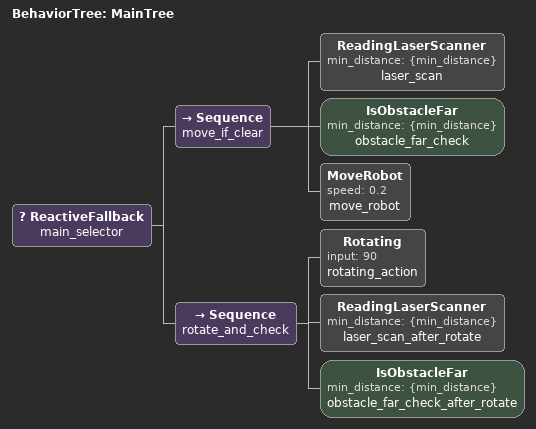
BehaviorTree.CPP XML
<root main_tree_to_execute="MainTree">
    <BehaviorTree ID="MainTree">
        <ReactiveFallback name="main_selector">
            <!-- Try to move if path is clear -->
            <Sequence name="move_if_clear">
                <ReadingLaserScanner min_distance="{min_distance}" name="laser_scan"/>
                <IsObstacleFar min_distance="{min_distance}" name="obstacle_far_check"/>
                <MoveRobot speed="0.2" name="move_robot"/>
            </Sequence>
            <!-- If not clear, rotate and check again -->
            <Sequence name="rotate_and_check">
                <Rotating input="90" name="rotating_action"/>
                <ReadingLaserScanner min_distance="{min_distance}" name="laser_scan_after_rotate"/>
                <IsObstacleFar min_distance="{min_distance}" name="obstacle_far_check_after_rotate"/>
            </Sequence>
        </ReactiveFallback>
    </BehaviorTree>

</root>
